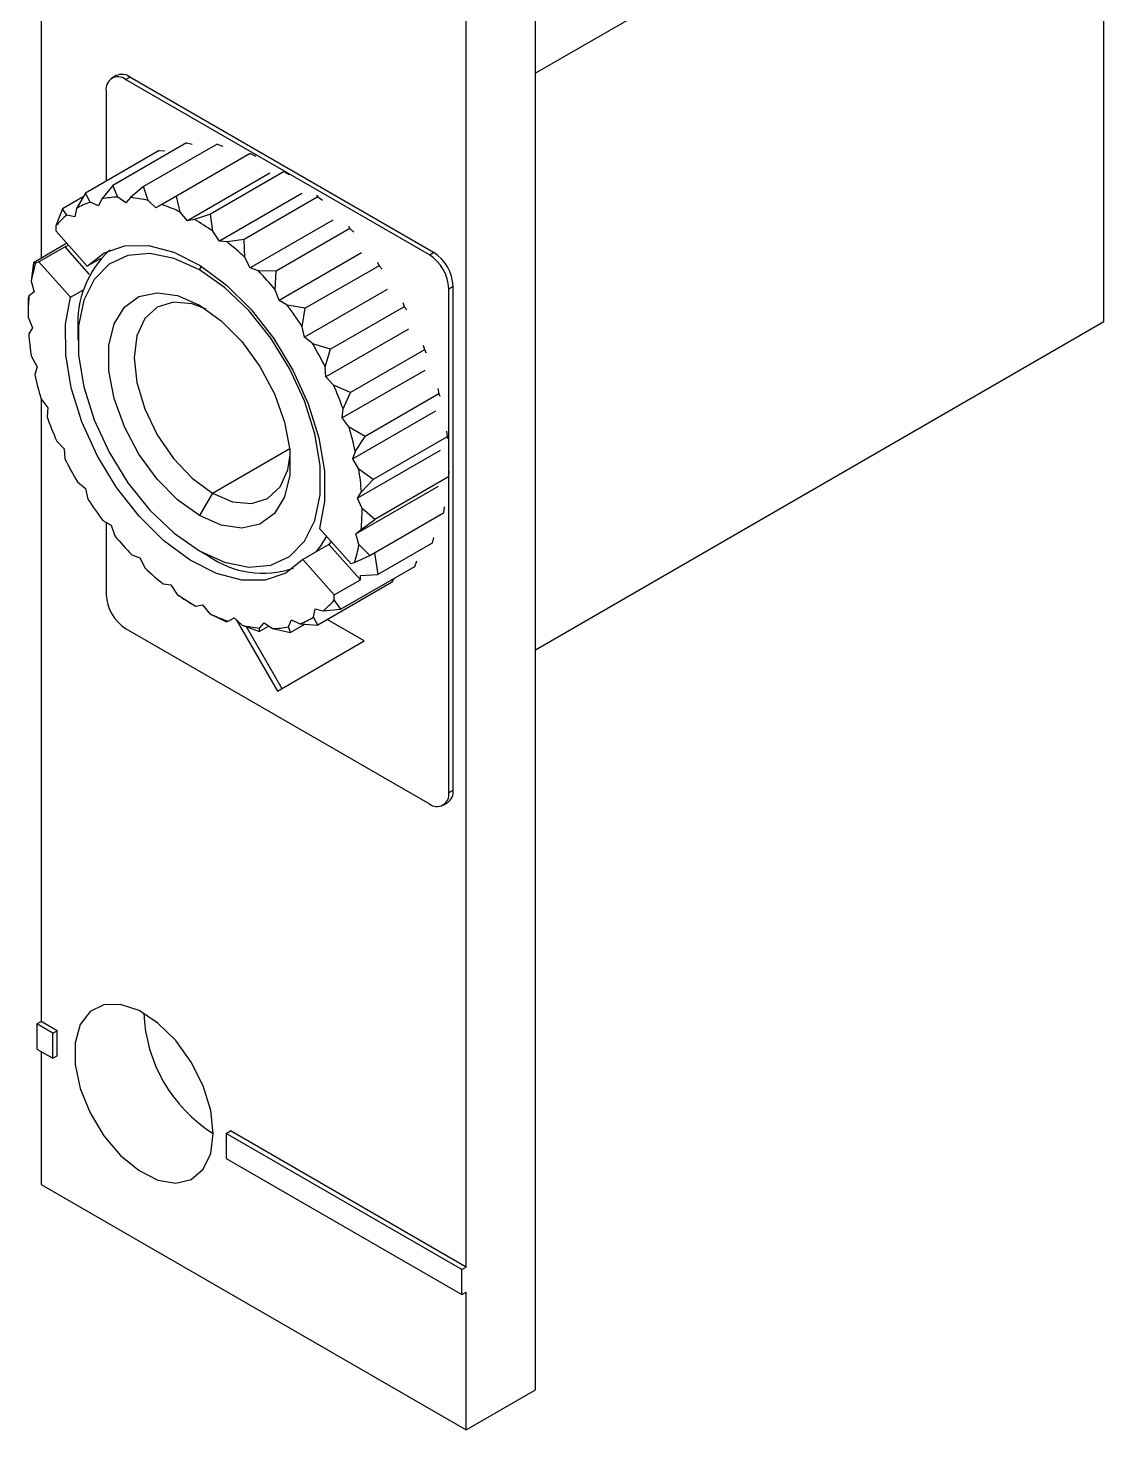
# Model space of a CAD drawing. Extents: x 437 to 795, y 364 to 621.
# Drawn here: x 436.9 to 471.97, y 374.98 to 420.65 of the extents above; entities that cross this region are included whole.
import ezdxf

# ---------------------------------------------------------------- set-up
doc = ezdxf.new("R2010")
doc.units = 0
doc.layers.get('0').update_dxf_attribs({"linetype": 'CONTINUOUS'})

msp = doc.modelspace()

# ---------------------------------------------------------------- linework, layer by layer
at = {"color": 7, "linetype": 'CONTINUOUS'}
for p, q in [((453.445, 376.29), (453.445, 586.141)), ((451.182, 380.291), (451.182, 479.501)), ((437.323, 438.657), (437.323, 413.156)), ((471.971, 429.877), (453.445, 419.182)), ((471.971, 411.097), (471.971, 429.877)), ((439.772, 419.104), (439.631, 419.022)), ((440.081, 418.978), (440.222, 419.059)), ((449.98, 413.263), (440.081, 418.978)), ((450.121, 413.344), (440.222, 419.059)), ((439.444, 418.61), (439.444, 415.67)), ((441.172, 416.667), (438.768, 415.279)), ((442.064, 416.912), (439.66, 415.524)), ((443.068, 416.877), (440.664, 415.489)), ((441.172, 416.667), (441.36, 416.652)), ((444.144, 416.563), (441.74, 415.176)), ((442.064, 416.912), (442.252, 416.869)), ((443.068, 416.877), (443.252, 416.81)), ((444.127, 416.555), (444.144, 416.563)), ((444.144, 416.563), (444.319, 416.477)), ((443.755, 416.35), (441.068, 414.799)), ((444.784, 415.929), (442.097, 414.378)), ((445.252, 415.983), (442.848, 414.596)), ((445.22, 416.005), (445.252, 415.983)), ((445.252, 415.983), (445.414, 415.881)), ((438.768, 415.279), (438.479, 414.778)), ((438.928, 414.987), (438.768, 415.279)), ((439.66, 415.524), (439.301, 415.089)), ((439.821, 415.147), (439.66, 415.524)), ((440.664, 415.489), (440.24, 415.132)), ((440.81, 415.036), (440.664, 415.489)), ((441.74, 415.176), (441.261, 414.905)), ((441.859, 414.66), (441.74, 415.176)), ((445.822, 415.268), (443.135, 413.717)), ((446.349, 415.159), (443.945, 413.771)), ((446.305, 415.211), (446.349, 415.159)), ((446.349, 415.159), (446.494, 415.047)), ((438.021, 414.764), (437.805, 414.212)), ((438.695, 415.153), (438.021, 414.764)), ((438.166, 414.563), (438.021, 414.764)), ((438.479, 414.778), (438.423, 414.506)), ((439.195, 414.864), (438.928, 414.987)), ((439.301, 415.089), (439.195, 414.864)), ((440.089, 414.963), (439.821, 415.147)), ((440.24, 415.132), (440.089, 414.963)), ((441.068, 414.799), (440.81, 415.036)), ((441.261, 414.905), (441.068, 414.799)), ((438.423, 414.506), (438.166, 414.563)), ((442.097, 414.378), (441.859, 414.66)), ((442.322, 414.418), (442.097, 414.378)), ((442.848, 414.596), (442.322, 414.418)), ((442.926, 414.033), (442.848, 414.596)), ((446.83, 414.391), (444.143, 412.84)), ((437.805, 414.212), (437.803, 414.05)), ((438.83, 412.893), (437.803, 414.05)), ((443.135, 413.717), (442.926, 414.033)), ((447.392, 414.122), (444.988, 412.734)), ((447.342, 414.204), (447.392, 414.122)), ((447.392, 414.122), (447.517, 414.006)), ((438.165, 413.642), (437.072, 413.011)), ((438.104, 413.529), (437.256, 413.039)), ((438.203, 413.567), (438.104, 413.529)), ((438.907, 412.624), (438.104, 413.529)), ((438.198, 413.606), (438.203, 413.567)), ((443.385, 413.688), (443.135, 413.717)), ((443.945, 413.771), (443.385, 413.688)), ((443.971, 413.178), (443.945, 413.771)), ((447.769, 413.333), (445.082, 411.782)), ((449.98, 413.263), (450.121, 413.344)), ((437.072, 413.011), (436.999, 412.407)), ((437.148, 412.998), (437.072, 413.011)), ((437.256, 413.039), (437.148, 412.998)), ((438.283, 411.882), (437.256, 413.039)), ((439.254, 413.138), (438.83, 412.893)), ((442.485, 412.773), (442.553, 412.891)), ((444.143, 412.84), (443.971, 413.178)), ((448.341, 412.913), (445.937, 411.525)), ((448.289, 413.023), (448.341, 412.913)), ((448.341, 412.913), (448.445, 412.799)), ((444.408, 412.745), (444.143, 412.84)), ((444.988, 412.734), (444.408, 412.745)), ((444.954, 412.129), (444.988, 412.734)), ((437.099, 412.06), (436.93, 411.917)), ((436.999, 412.407), (437.099, 412.06)), ((438.283, 411.882), (438.707, 412.127)), ((445.082, 411.782), (444.954, 412.129)), ((448.602, 412.134), (445.915, 410.583)), ((450.616, 412.161), (450.758, 412.242)), ((450.616, 395.748), (450.616, 412.161)), ((450.758, 395.83), (450.758, 412.242)), ((436.906, 411.84), (436.899, 411.238)), ((436.93, 411.917), (436.906, 411.84)), ((445.351, 411.623), (445.082, 411.782)), ((445.937, 411.525), (445.351, 411.623)), ((445.836, 410.926), (445.937, 411.525)), ((449.161, 411.577), (446.757, 410.189)), ((449.112, 411.713), (449.161, 411.577)), ((449.161, 411.577), (449.242, 411.471)), ((436.899, 411.238), (437.046, 410.892)), ((453.445, 400.402), (471.971, 411.097)), ((437.046, 410.892), (436.92, 410.69)), ((438.525, 410.813), (438.525, 410.486)), ((445.915, 410.583), (445.836, 410.926)), ((449.298, 410.841), (446.611, 409.29)), ((446.179, 410.367), (445.915, 410.583)), ((446.757, 410.189), (446.179, 410.367)), ((446.584, 409.615), (446.757, 410.189)), ((449.819, 410.167), (447.415, 408.779)), ((449.777, 410.325), (449.819, 410.167)), ((449.819, 410.167), (449.876, 410.074)), ((437.007, 409.949), (437.196, 409.618)), ((437.196, 409.618), (437.119, 409.364)), ((446.611, 409.29), (446.584, 409.615)), ((446.859, 409.025), (446.611, 409.29)), ((449.83, 409.502), (447.143, 407.951)), ((447.415, 408.779), (446.859, 409.025)), ((447.168, 408.246), (447.415, 408.779)), ((450.26, 408.911), (450.291, 408.735)), ((437.321, 408.589), (437.543, 408.286)), ((437.323, 408.587), (437.323, 388.292)), ((450.291, 408.735), (447.887, 407.348)), ((450.291, 408.735), (450.325, 408.661)), ((437.543, 408.286), (437.518, 407.991)), ((447.143, 407.951), (447.168, 408.246)), ((447.366, 407.647), (447.143, 407.951)), ((450.178, 408.17), (447.491, 406.619)), ((447.887, 407.348), (447.366, 407.647)), ((450.541, 407.526), (450.557, 407.339)), ((437.828, 407.212), (438.075, 406.947)), ((438.075, 406.947), (438.103, 406.622)), ((442.909, 405.505), (445.428, 406.96)), ((447.568, 406.872), (447.887, 407.348)), ((450.557, 407.339), (448.153, 405.951)), ((450.557, 407.339), (450.569, 407.287)), ((447.491, 406.619), (447.568, 406.872)), ((447.679, 406.288), (447.491, 406.619)), ((450.328, 406.896), (447.641, 405.344)), ((448.153, 405.951), (447.679, 406.288)), ((450.609, 406.03), (448.205, 404.642)), ((450.609, 406.03), (450.601, 406.005)), ((450.611, 406.223), (450.609, 406.03)), ((438.508, 405.87), (438.771, 405.654)), ((438.771, 405.654), (438.851, 405.311)), ((447.587, 404.177), (450.274, 405.728)), ((447.766, 405.547), (448.153, 405.951)), ((442.909, 405.505), (442.485, 404.771)), ((447.641, 405.344), (447.766, 405.547)), ((447.788, 404.999), (447.641, 405.344)), ((448.205, 404.642), (447.788, 404.999)), ((448.039, 403.471), (450.443, 404.859)), ((450.467, 405.053), (450.443, 404.859)), ((439.336, 404.614), (439.605, 404.455)), ((439.444, 404.55), (439.444, 402.198)), ((439.605, 404.455), (439.733, 404.108)), ((446.404, 404.355), (447.431, 403.198)), ((447.587, 404.177), (447.757, 404.32)), ((447.757, 404.32), (448.205, 404.642)), ((446.705, 403.834), (445.857, 403.344)), ((446.784, 403.927), (446.705, 403.834)), ((446.705, 403.834), (447.732, 402.677)), ((447.687, 403.83), (447.587, 404.177)), ((448.039, 403.471), (447.687, 403.83)), ((450.067, 403.872), (448.299, 402.851)), ((450.113, 404.061), (450.067, 403.872)), ((440.279, 403.492), (440.543, 403.397)), ((440.543, 403.397), (440.715, 403.059)), ((442.485, 403.627), (442.768, 403.464)), ((445.857, 403.344), (446.883, 402.187)), ((447.539, 403.239), (448.039, 403.471)), ((448.194, 403.56), (448.299, 402.851)), ((449.564, 403.283), (449.494, 403.106)), ((449.494, 403.106), (447.09, 401.718)), ((447.539, 403.239), (447.431, 403.198)), ((447.732, 402.677), (447.733, 402.824)), ((447.733, 402.824), (448.299, 402.851)), ((441.302, 402.549), (441.551, 402.52)), ((441.551, 402.52), (441.76, 402.204)), ((448.747, 402.59), (446.343, 401.202)), ((446.883, 402.187), (447.732, 402.677)), ((448.82, 402.717), (448.747, 402.59)), ((441.76, 402.204), (442.263, 401.886)), ((446.882, 402.025), (446.883, 402.187)), ((447.09, 401.718), (446.882, 402.025)), ((442.263, 401.886), (442.364, 401.819)), ((442.342, 401.832), (442.357, 401.823)), ((442.364, 401.819), (442.589, 401.859)), ((442.589, 401.859), (442.827, 401.576)), ((442.827, 401.576), (443.371, 401.306)), ((446.208, 401.459), (446.263, 401.731)), ((446.343, 401.202), (446.208, 401.459)), ((446.263, 401.731), (446.52, 401.674)), ((446.52, 401.674), (447.09, 401.718)), ((440.081, 401.095), (449.98, 395.381)), ((443.371, 401.306), (443.426, 401.332)), ((443.426, 401.332), (443.618, 401.438)), ((443.618, 401.438), (443.876, 401.2)), ((443.695, 401.367), (445.03, 399.055)), ((443.876, 401.2), (444.447, 400.993)), ((444.008, 401.153), (445.172, 399.136)), ((444.446, 401.105), (444.598, 401.274)), ((444.447, 400.993), (444.446, 401.105)), ((444.752, 401.169), (444.447, 400.993)), ((444.598, 401.274), (444.866, 401.09)), ((444.866, 401.09), (445.451, 400.958)), ((445.386, 401.148), (445.491, 401.373)), ((445.451, 400.958), (445.386, 401.148)), ((445.933, 401.236), (445.451, 400.958)), ((445.491, 401.373), (445.759, 401.25)), ((445.759, 401.25), (446.343, 401.202)), ((447.859, 400.688), (446.655, 401.383)), ((445.03, 399.055), (447.859, 400.688)), ((450.616, 395.748), (450.758, 395.83)), ((450.43, 395.336), (450.571, 395.418)), ((437.181, 388.21), (437.323, 388.292)), ((437.705, 387.908), (437.181, 388.21)), ((437.181, 388.21), (437.181, 387.394)), ((437.846, 387.99), (437.323, 388.292)), ((437.705, 387.908), (437.846, 387.99)), ((437.705, 387.092), (437.705, 387.908)), ((437.846, 387.173), (437.846, 387.99)), ((437.181, 387.394), (437.705, 387.092)), ((437.323, 387.312), (437.323, 382.984)), ((437.705, 387.092), (437.846, 387.173)), ((443.362, 384.642), (443.503, 384.724)), ((451.041, 380.209), (443.362, 384.642)), ((443.362, 384.642), (443.362, 383.826)), ((451.182, 380.291), (443.503, 384.724)), ((443.362, 383.826), (451.041, 379.393)), ((437.323, 382.984), (451.182, 374.983)), ((451.041, 380.209), (451.182, 380.291)), ((451.041, 379.393), (451.041, 380.209)), ((451.041, 379.393), (451.182, 379.474)), ((451.182, 374.983), (451.182, 379.474)), ((451.182, 374.983), (453.445, 376.29))]:
    msp.add_line(p, q, dxfattribs=at)
at = {"color": 7, "linetype": 'CONTINUOUS', "flags": 128}
for points in [[(438.83, 412.893), (439.381, 413.336), (440.054, 413.565), (440.821, 413.57), (441.65, 413.352), (442.507, 412.919), (443.358, 412.29), (444.167, 411.489), (444.902, 410.549), (445.531, 409.511), (446.03, 408.415), (446.377, 407.306), (446.559, 406.232), (446.568, 405.234), (446.404, 404.355)], [(442.485, 412.773), (441.661, 413.148), (440.874, 413.307), (440.157, 413.243), (439.542, 412.959), (439.055, 412.466), (438.719, 411.787), (438.547, 410.951), (438.547, 409.996), (438.719, 408.961), (439.055, 407.893), (439.542, 406.839), (440.157, 405.844), (440.874, 404.953), (441.661, 404.203), (442.485, 403.627)], [(442.485, 403.627), (443.308, 403.252), (444.095, 403.093), (444.812, 403.157), (445.427, 403.442), (445.914, 403.934), (446.251, 404.613), (446.423, 405.449), (446.423, 406.405), (446.251, 407.439), (445.914, 408.507), (445.427, 409.561), (444.812, 410.556), (444.095, 411.448), (443.308, 412.197), (442.485, 412.773)], [(442.485, 404.771), (441.774, 405.281), (441.105, 405.96), (440.515, 406.77), (440.041, 407.663), (439.708, 408.587), (439.537, 409.489), (439.537, 410.315), (439.708, 411.019), (440.041, 411.559), (440.515, 411.904), (441.105, 412.033), (441.774, 411.94), (442.485, 411.63)], [(445.857, 403.344), (445.306, 402.901), (444.633, 402.672), (443.866, 402.667), (443.037, 402.885), (442.179, 403.318), (441.328, 403.947), (440.519, 404.748), (439.785, 405.687), (439.155, 406.726), (438.657, 407.822), (438.309, 408.93), (438.127, 410.005), (438.118, 411.003), (438.283, 411.882)], [(442.705, 411.493), (442.25, 411.665), (441.636, 411.725), (441.109, 411.563), (440.704, 411.187), (440.45, 410.625), (440.363, 409.915), (440.45, 409.104), (440.704, 408.248), (441.109, 407.406), (441.636, 406.634), (442.25, 405.986), (442.909, 405.505)], [(442.485, 411.63), (443.195, 411.12), (443.865, 410.44), (444.454, 409.63), (444.929, 408.737), (445.262, 407.813), (445.433, 406.911), (445.433, 406.085), (445.262, 405.381), (444.929, 404.841), (444.454, 404.496), (443.865, 404.367), (443.195, 404.46), (442.485, 404.771)], [(442.909, 405.505), (443.568, 405.225), (444.182, 405.164), (444.709, 405.327), (445.114, 405.703), (445.368, 406.265), (445.446, 406.745)], [(446.628, 404.103), (446.442, 403.793), (446.281, 403.589)], [(442.937, 384.642), (442.853, 385.396), (442.608, 386.19), (442.219, 386.967), (441.716, 387.668), (441.135, 388.241), (440.52, 388.645), (439.917, 388.848), (439.37, 388.837), (438.919, 388.611), (438.599, 388.188), (438.433, 387.599), (438.433, 386.887), (438.599, 386.106), (438.919, 385.313), (439.37, 384.567), (439.917, 383.924), (440.52, 383.431), (441.135, 383.125), (441.716, 383.028), (442.219, 383.147), (442.608, 383.475), (442.853, 383.986), (442.937, 384.642)]]:
    msp.add_lwpolyline(points, dxfattribs=at)
at = {"color": 7, "linetype": 'CONTINUOUS'}
for centre, radius, start, end in [((439.832, 418.673), 0.393, 50.7967, 189.214), ((439.958, 418.691), 0.453, 54.3824, 114.3071), ((439.789, 412.542), 2.592, 109.3986, 120.3605), ((439.895, 412.099), 3.048, 91.3968, 101.2353), ((439.847, 411.035), 4.116, 76.4612, 84.5138), ((439.382, 409.458), 5.762, 64.5322, 70.9659), ((439.881, 412.435), 2.733, 128.8694, 139.4512), ((438.424, 407.633), 7.825, 54.8761, 60.1219), ((441.761, 411.038), 3.244, 132.6508, 183.9879), ((437.124, 405.898), 9.994, 46.7551, 51.2111), ((449.376, 412.179), 1.383, 2.6055, 57.3945), ((441.748, 411.528), 4.83, 162.2818, 169.5193), ((449.235, 412.098), 1.383, 2.6055, 57.3945), ((435.81, 404.567), 11.866, 39.5907, 43.5647), ((443.602, 411.269), 6.703, 174.4558, 180.2718), ((434.882, 403.828), 13.052, 32.9414, 36.6707), ((445.758, 411.353), 8.863, 184.2904, 189.118), ((434.682, 403.695), 13.293, 26.4451, 30.1292), ((447.801, 411.738), 10.943, 192.529, 196.7233), ((435.373, 404.008), 12.533, 19.7633, 23.5949), ((449.313, 412.229), 12.533, 199.7633, 203.5949), ((436.885, 404.499), 10.943, 12.529, 16.7233), ((450.005, 412.542), 13.293, 206.4451, 210.1292), ((438.929, 404.884), 8.863, 4.2904, 9.118), ((449.804, 412.408), 13.052, 212.9414, 216.6707), ((441.085, 404.967), 6.703, 354.4558, 0.2718), ((448.877, 411.67), 11.866, 219.5907, 223.5647), ((442.938, 404.709), 4.83, 342.2818, 349.5193), ((444.555, 405.976), 3.083, 234.5726, 288.7899), ((447.562, 410.338), 9.994, 226.7551, 231.2111), ((440.826, 402.261), 1.383, 182.6055, 237.3945), ((446.262, 408.604), 7.825, 234.8761, 240.1219), ((444.805, 403.802), 2.733, 308.8694, 319.4512), ((445.305, 406.778), 5.762, 244.5322, 250.9659), ((444.898, 403.695), 2.592, 289.3986, 300.3605), ((444.84, 405.202), 4.116, 256.4612, 264.5138), ((444.792, 404.137), 3.048, 271.3968, 281.2353), ((450.228, 395.685), 0.393, 230.7967, 9.214), ((450.317, 395.781), 0.444, 305.0133, 6.2988), ((445.492, 388.73), 4.82, 181.9991, 237.9955)]:
    msp.add_arc(centre, radius, start, end, dxfattribs=at)

doc.saveas('drawing.dxf')
